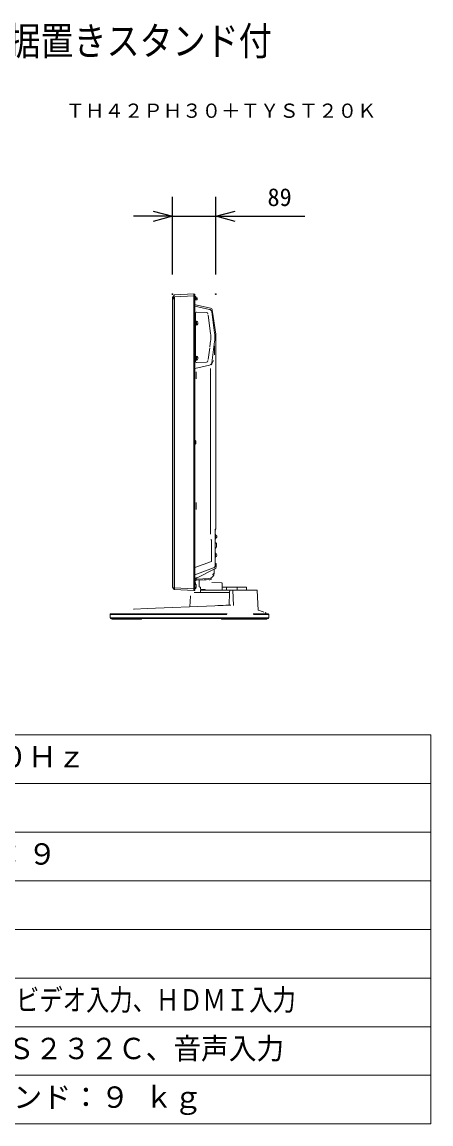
# Model space of a CAD drawing. Units: millimetres, scale not verified. Extents: x -63 to 62, y -56 to 57.
# Drawn here: x 20.4 to 62.5, y -56.5 to 56.8 of the extents above; entities that cross this region are included whole.
import ezdxf
from ezdxf.enums import TextEntityAlignment as Align

# ---------------------------------------------------------------- set-up
doc = ezdxf.new("R2010")
doc.units = ezdxf.units.MM
doc.header["$LTSCALE"] = 0.125
doc.header["$PDMODE"] = 32
doc.header["$PDSIZE"] = 0.0625
for name, color, linetype in [('0-0_0', 7, 'Continuous'), ('0-2_MOJI1', 7, 'Continuous'), ('0-3_TOUROKU', 7, 'Continuous'), ('0-4_DEFPOINTS', 7, 'Continuous'), ('0-6_SUNPO', 7, 'Continuous')]:
    doc.layers.add(name, color=color, linetype=linetype)
doc.layers.add('0-1_WAKU', color=1, linetype='Continuous', lineweight=18)
doc.layers.add('0-5_GAIKEI', color=1, linetype='Continuous', lineweight=18)
doc.styles.add('ＭＳ ゴシック', font='')
doc.styles.get('ＭＳ ゴシック').set_extended_font_data('MS Gothic')

# ---------------------------------------------------------------- blocks, each defined once
blk = doc.blocks.new('_OPEN30')
at = {"layer": '0-0_0'}
blk.add_line((0, 0), (-1, 0), dxfattribs=at)
blk.add_lwpolyline([(-1, 0.26795), (0, 0), (-1, -0.26795)], dxfattribs=at)
blk = doc.blocks.new('D6')
at = {"layer": '0-4_DEFPOINTS'}
for p in [(41.3418, 43.3447), (36.8918, 35.3512), (41.3418, 35.3512)]:
    blk.add_point(p, dxfattribs=at)
at = {"layer": '0-6_SUNPO'}
for p, q in [((36.8918, 37.3512), (36.8918, 45.3447)), ((41.3418, 37.3512), (41.3418, 45.3447)), ((34.8918, 43.3447), (32.8918, 43.3447)), ((36.8918, 43.3447), (41.3418, 43.3447)), ((43.3418, 43.3447), (50.5085, 43.3447))]:
    blk.add_line(p, q, dxfattribs=at)
at = {"layer": '0-6_SUNPO', "xscale": 2, "yscale": 2}
blk.add_blockref('_OPEN30', (36.8918, 43.3447), dxfattribs=at)
at = {"layer": '0-6_SUNPO', "xscale": 2, "yscale": 2, "rotation": 180}
blk.add_blockref('_OPEN30', (41.3418, 43.3447), dxfattribs=at)
at = {"layer": '0-6_SUNPO', "style": 'ＭＳ ゴシック'}
blk.add_text('89', height=1.833, dxfattribs=at).set_placement((46.6752, 43.8447), align=Align.BOTTOM_LEFT)

msp = doc.modelspace()

# ---------------------------------------------------------------- linework, layer by layer
at = {"layer": '0-1_WAKU', "color": 4}
for p, q in [((-62.5113, -16.4937), (62.4887, -16.4937)), ((62.4887, -16.4937), (62.4887, -56.4937)), ((62.4887, -56.4937), (-62.5113, -56.4937))]:
    msp.add_line(p, q, dxfattribs=at)
at = {"layer": '0-1_WAKU'}
for p, q in [((-62.5113, -21.4937), (62.4887, -21.4937)), ((-62.5113, -26.4937), (62.4887, -26.4937)), ((-62.5113, -31.4937), (62.4887, -31.4937)), ((-62.5113, -36.4937), (62.4887, -36.4937)), ((-62.5113, -41.4937), (62.4887, -41.4937)), ((-62.5113, -46.4937), (62.4887, -46.4937)), ((-62.5113, -51.4937), (62.4887, -51.4937))]:
    msp.add_line(p, q, dxfattribs=at)
at = {"layer": '0-5_GAIKEI', "color": 7}
for p, q in [((35.888, 28.4736), (36.0433, 28.7004)), ((36.1013, 28.7329), (38.0767, 28.8358)), ((38.0767, 28.8258), (38.1539, 28.8191)), ((38.1767, 28.7942), (38.1767, 28.6198)), ((38.1767, 28.6198), (38.1767, -1.6225)), ((35.8793, -1.2737), (35.8793, 28.2758)), ((38.3907, 27.6861), (38.2372, 27.7187)), ((38.434, 27.6769), (38.3902, 27.6862)), ((39.7855, 27.3896), (38.434, 27.6769)), ((39.7855, 27.3896), (39.7892, 27.3886)), ((39.7899, 27.3887), (39.7892, 27.3886)), ((40.3293, 4.6964), (40.2768, 4.6524)), ((40.2768, 4.6524), (40.2768, 3.7952)), ((40.2792, 0.9109), (40.2792, 3.7952)), ((38.1767, -0.0294), (40.1147, 0.6759)), ((38.6458, -0.5835), (38.6458, -0.8272)), ((38.6458, -0.8294), (38.6458, -0.8272)), ((38.6458, -0.8297), (38.6458, -1.2018)), ((39.6909, -0.5845), (39.6909, -0.5314)), ((40.9171, -0.8461), (39.9367, -0.8289)), ((40.9417, -0.8465), (40.9171, -0.8461)), ((40.9908, -1.6168), (40.9908, -0.8965)), ((36.0433, -1.5288), (35.888, -1.302)), ((38.0767, -1.6642), (36.1013, -1.5613)), ((37.7386, -2.2209), (37.6809, -3.321)), ((38.1539, -1.6474), (38.0767, -1.6542)), ((38.1297, -1.8418), (38.1294, -1.8418)), ((41.7658, -1.8418), (38.1308, -1.8418)), ((38.6458, -1.2018), (38.647, -1.2677)), ((38.647, -1.2677), (38.647, -1.2677)), ((38.6479, -1.2678), (38.647, -1.2677)), ((38.7167, -1.3168), (38.697, -1.3168)), ((38.7678, -1.6642), (38.7585, -1.8418)), ((38.7667, -1.3659), (38.7689, -1.4927)), ((44.5492, -1.6168), (38.8177, -1.6168)), ((38.8483, -1.5418), (38.8189, -1.5418)), ((38.8483, -1.5418), (39.2408, -1.5418)), ((43.4908, -1.3168), (40.9908, -1.3168)), ((43.4908, -1.3168), (43.4908, -1.6168)), ((44.7041, -3.6673), (44.5991, -1.6642)), ((33.2651, -3.5104), (40.2582, -3.2102)), ((29.474, -4.1201), (29.4558, -4.4668)), ((29.4558, -4.4668), (45.8058, -4.4668)), ((29.5282, -4.0519), (29.5294, -4.0519)), ((31.9513, -3.567), (31.8693, -3.5767)), ((31.9541, -3.5668), (33.2651, -3.5104)), ((45.7874, -4.1141), (45.7873, -4.1137)), ((45.8058, -4.4668), (45.7874, -4.1141))]:
    msp.add_line(p, q, dxfattribs=at)
at = {"layer": '0-5_GAIKEI'}
for p, q in [((36.0433, 28.5027), (35.888, 28.2758)), ((36.0433, -1.5288), (36.0433, 28.5027)), ((38.0767, 28.6361), (36.1013, 28.5332)), ((36.1013, 28.5332), (36.1013, -1.5613)), ((38.0767, 28.8358), (38.0767, 28.6361)), ((38.0767, 28.6361), (38.0767, -1.4645)), ((38.1539, 28.6198), (38.0767, 28.6266)), ((38.1767, 28.6198), (38.1539, 28.6198)), ((38.2082, 28.5733), (38.1767, 28.5733)), ((38.3167, 28.3358), (38.2848, 28.3358)), ((38.2892, 28.4001), (38.3225, 28.4018)), ((38.3225, 28.4025), (38.3167, 28.3358)), ((38.4167, 28.4017), (38.4167, 28.2793)), ((38.3737, 28.2298), (38.1767, 28.2021)), ((38.1767, 28.2233), (38.2082, 28.2233)), ((39.6873, 27.2569), (38.1837, 27.5791)), ((38.2401, 26.8745), (38.2401, 21.8872)), ((38.2792, 26.0958), (38.2459, 26.0958)), ((38.2792, 25.8458), (38.2792, 26.0958)), ((39.3857, 26.9345), (38.3985, 26.969)), ((39.5342, 26.7661), (39.5289, 26.8052)), ((39.6597, 25.8754), (39.5508, 26.6667)), ((40.2239, 24.8056), (39.9215, 27.0046)), ((38.2459, 25.5958), (38.2792, 25.5958)), ((38.2818, 25.9408), (38.2792, 25.9408)), ((38.2792, 25.8645), (38.3192, 25.8645)), ((38.2792, 25.5958), (38.2792, 25.8458)), ((38.2792, 25.7508), (38.3121, 25.7508)), ((38.3283, 26.0233), (38.2883, 26.0233)), ((38.3489, 25.6683), (38.3089, 25.6683)), ((38.3192, 25.8766), (38.3192, 25.8645)), ((38.3192, 25.8458), (38.3592, 25.8458)), ((38.3592, 25.9408), (38.3252, 25.9408)), ((38.4082, 26.0208), (38.3592, 26.0208)), ((38.3592, 25.8458), (38.3592, 26.0208)), ((38.3592, 25.6708), (38.3592, 25.8458)), ((38.3592, 25.6708), (38.4082, 25.6708)), ((39.812, 24.7461), (39.6597, 25.8754)), ((39.7272, 23.3988), (39.812, 24.0157)), ((39.8213, 24.1507), (39.8213, 24.611)), ((39.9215, 21.7572), (40.2239, 23.9562)), ((40.2374, 24.1536), (40.2374, 24.6082)), ((40.3317, 24.685), (40.3292, 24.7027)), ((40.3317, 24.682), (40.3317, 24.685)), ((39.5508, 22.095), (39.7163, 23.2984)), ((40.2125, 23.5064), (40.2125, 22.5697)), ((40.3317, 22.653), (40.3317, 23.122)), ((38.2792, 22.4758), (38.2401, 22.4758)), ((38.2401, 21.9758), (38.2792, 21.9758)), ((38.254, 21.9664), (38.254, 21.9758)), ((38.2792, 22.2258), (38.2792, 22.4758)), ((38.2792, 22.2445), (38.3192, 22.2445)), ((38.2792, 21.9758), (38.2792, 22.2258)), ((38.2792, 22.1308), (38.3121, 22.1308)), ((38.3283, 22.4033), (38.2883, 22.4033)), ((38.3489, 22.0483), (38.3089, 22.0483)), ((38.3192, 22.2566), (38.3192, 22.2445)), ((38.3192, 22.2258), (38.3592, 22.2258)), ((38.3592, 22.3208), (38.3252, 22.3208)), ((38.4082, 22.4008), (38.3592, 22.4008)), ((38.3592, 22.2258), (38.3592, 22.4008)), ((38.3592, 22.0508), (38.3592, 22.2258)), ((38.3592, 22.0508), (38.4082, 22.0508)), ((38.3985, 21.7928), (39.3857, 21.8272)), ((39.3857, 21.8272), (39.3844, 21.8287)), ((39.5289, 21.9565), (39.5342, 21.9956)), ((40.1117, 21.9822), (39.9684, 21.7346)), ((38.1837, 21.1827), (39.6873, 21.5049)), ((38.3122, 20.1042), (38.3122, 20.8375)), ((39.803, 21.1621), (39.803, 4.1267)), ((38.2082, 13.7608), (38.1767, 13.7608)), ((38.1767, 13.4108), (38.2082, 13.4108)), ((38.3122, 6.6692), (38.3122, 7.4025)), ((40.3317, 4.82), (40.3317, 5.9168)), ((40.3317, 4.82), (40.3317, 5.9168)), ((40.3317, 4.6581), (40.3317, 4.8154)), ((39.8202, 3.5914), (39.8832, 3.5164)), ((39.8832, 3.5164), (39.8832, 1.333)), ((40.2768, 3.7952), (40.2792, 3.7952)), ((40.3042, 4.1358), (40.2792, 4.1358)), ((40.2792, 3.6069), (40.2792, 3.6074)), ((40.3392, 4.0208), (40.3042, 4.0208)), ((40.3042, 3.7508), (40.3392, 3.7508)), ((40.3816, 4.0196), (40.3392, 4.0233)), ((40.3392, 3.7483), (40.3816, 3.752)), ((40.4067, 2.8903), (40.4067, 3.1858)), ((39.8832, 1.333), (38.1767, 0.7119)), ((40.3042, 2.2358), (40.2792, 2.2358)), ((40.2792, 1.1858), (40.2792, 1.3358)), ((40.2792, 1.1858), (40.2792, 1.1358)), ((40.3392, 2.1208), (40.3042, 2.1208)), ((40.3042, 1.8508), (40.3392, 1.8508)), ((40.3816, 2.1196), (40.3392, 2.1233)), ((40.3392, 1.8483), (40.3816, 1.852)), ((38.4195, -0.3378), (40.2285, 0.5667)), ((40.1667, 0.1505), (40.1667, 0.5358)), ((40.3667, 0.7903), (40.3667, 1.0858)), ((38.1767, -0.3642), (38.3077, -0.3642)), ((38.2082, -1.0142), (38.1767, -1.0142)), ((38.2482, -1.0142), (38.2164, -1.0142)), ((38.2761, -0.4943), (38.3514, -0.4903)), ((38.347, -0.6018), (39.3511, -0.5492)), ((38.347, -0.6018), (39.2244, -0.5559)), ((38.3514, -0.4903), (38.3811, -0.4888)), ((38.3811, -0.4888), (39.6218, -0.4237)), ((39.2229, -0.442), (39.2218, -0.5033)), ((39.2244, -0.5559), (39.8146, -0.5249)), ((39.2442, -0.5716), (39.2442, -0.5521)), ((39.862, -0.4759), (39.864, -0.3559)), ((36.1013, -1.3616), (38.0767, -1.4645)), ((37.739, -2.2178), (37.7386, -2.2209)), ((38.0767, -1.4645), (38.0767, -1.6642)), ((38.1767, -1.4392), (38.2082, -1.4392)), ((39.2408, -1.5418), (39.2408, -1.6168)), ((41.4372, -1.3168), (41.4372, -1.6168)), ((41.7285, -3.1471), (41.7658, -1.8418)), ((41.7658, -1.8418), (41.7561, -1.8423)), ((41.7734, -1.6168), (41.7658, -1.8418)), ((42.09, -1.6168), (42.1549, -3.1844)), ((42.5432, -1.3168), (42.5432, -1.6168)), ((29.5032, -4.4668), (29.5041, -4.5168)), ((31.2444, -4.5168), (29.5041, -4.5168)), ((41.4999, -4.5168), (31.2444, -4.5168)), ((32.7033, -4.5168), (32.7033, -4.6018)), ((40.941, -4.5168), (40.941, -4.6018)), ((44.2007, -4.5168), (41.4999, -4.5168)), ((43.941, -4.5168), (43.941, -4.6018)), ((45.7576, -4.5168), (44.2007, -4.5168)), ((45.6111, -4.5168), (45.6111, -4.6018)), ((45.7576, -4.5168), (45.7585, -4.4668)), ((40.941, -4.6018), (45.6111, -4.6018))]:
    msp.add_line(p, q, dxfattribs=at)
at = {"layer": '0-5_GAIKEI', "color": 7}
for points in [[(35.8793, 28.4453), (35.8793, 28.2758), (35.888, 28.2758)], [(40.3292, 24.7027), (40.0715, 26.5365), (39.9811, 27.1799)], [(40.3317, 4.6498), (40.3317, 4.6841), (40.3317, 24.682)]]:
    msp.add_lwpolyline(points, dxfattribs=at)
at = {"layer": '0-5_GAIKEI'}
for points in [[(38.3225, 28.4025), (38.3269, 28.4524), (38.3676, 28.4517)], [(40.3317, 23.122), (40.3317, 24.685), (40.3317, 24.685)], [(40.3317, 23.122), (40.3317, 24.685), (40.3317, 24.685)], [(40.3317, 22.1885), (40.3317, 22.2316), (40.3317, 22.6908)], [(38.304, 22.097), (38.304, 21.9664), (38.254, 21.9664)], [(40.3317, 4.6581), (40.3317, 4.8154), (40.3317, 4.82)], [(40.2792, 3.6358), (40.3042, 3.6358), (40.3042, 4.1358)], [(40.3566, 3.2358), (40.3553, 3.2358), (40.2792, 3.2358)], [(40.2792, 1.7358), (40.3042, 1.7358), (40.3042, 2.2358)], [(40.3166, 1.1358), (40.3153, 1.1358), (40.2792, 1.1358)], [(29.6559, -4.5168), (29.6559, -4.6018), (32.7033, -4.6018)]]:
    msp.add_lwpolyline(points, dxfattribs=at)
at = {"layer": '0-5_GAIKEI', "color": 7}
for centre, radius, start, end in [((35.9293, 28.4453), 0.05, 145.59988, 180), ((36.1052, 28.658), 0.075, 93, 145.59988), ((38.1517, 28.7942), 0.025, 0, 85), ((38.2892, 27.9633), 0.25, 243.25632, 258), ((39.7335, 27.1451), 0.25, 8, 76.97099), ((40.0292, 0.9109), 0.25, 290, 0), ((39.9408, -0.579), 0.25, 266.36589, 269), ((40.9408, -0.8965), 0.05, 77.54762, 89), ((40.9408, -0.8965), 0.05, 76.51164, 77.54762), ((40.9403, -0.8965), 0.0502, 359.97515, 35.43354), ((35.9293, -1.2737), 0.05, 180, 214.40012), ((36.1052, -1.4864), 0.075, 214.40012, 267), ((38.1517, -1.6225), 0.025, 275, 0), ((38.7167, -1.3668), 0.05, 1, 90), ((38.8177, -1.6668), 0.05, 90, 176.9996), ((38.8189, -1.4918), 0.05, 181, 270), ((44.5492, -1.6668), 0.05, 3, 90), ((-146.2915, 4353.6636), 4360.8657, 272.45176, 272.46649), ((409.7114, -8566.9489), 8571.7042, 92.45944, 92.4628), ((29.5489, -4.124), 0.075, 127.24494, 177), ((29.5489, -4.124), 0.075, 125.83335, 127.24494), ((29.5489, -4.124), 0.075, 106.04095, 125.81793), ((29.5489, -4.124), 0.075, 120.66226, 125.83335), ((29.5489, -4.124), 0.075, 106.04082, 117.73831), ((40.0454, -17.9318), 15.006, 69.52203, 71.9133), ((37.9876, -23.2928), 20.7483, 68.71393, 69.01649), ((45.7125, -4.1181), 0.075, 3, 67.68835)]:
    msp.add_arc(centre, radius, start, end, dxfattribs=at)
at = {"layer": '0-5_GAIKEI'}
for centre, radius, start, end in [((38.2082, 28.5083), 0.065, 16.60155, 90), ((37.8392, 28.3983), 0.45, 0, 16.60155), ((37.8392, 28.3983), 0.45, 343.39845, 0), ((38.3667, 28.4017), 0.05, 0, 89), ((38.2082, 28.2883), 0.065, 270, 343.39845), ((38.3667, 28.2793), 0.05, 278, 0), ((39.7335, 27.1451), 0.25, 8, 9.61823), ((38.4082, 25.9558), 0.065, 16.60155, 90), ((38.4082, 25.7358), 0.065, 270, 343.39845), ((38.0392, 25.8458), 0.45, 0, 16.60155), ((38.0392, 25.8458), 0.45, 343.39845, 0), ((38.4082, 22.3358), 0.065, 16.60155, 90), ((38.4082, 22.1158), 0.065, 270, 343.39845), ((38.0392, 22.2258), 0.45, 0, 16.60155), ((38.0392, 22.2258), 0.45, 343.39845, 0), ((39.6245, 21.798), 0.3498, 317.3057, 349.60911), ((38.2082, 13.6958), 0.065, 16.60155, 90), ((37.8392, 13.5858), 0.45, 0, 16.60155), ((38.2082, 13.4758), 0.065, 270, 343.39845), ((37.8392, 13.5858), 0.45, 343.39845, 0), ((40.3292, 4.5148), 0.05, 137.51896, 180), ((40.3292, 4.5147), 0.05, 137.51889, 180), ((40.1817, 4.6498), 0.15, 317.51889, 0), ((40.1817, 4.6498), 0.15, 317.51896, 0), ((40.3772, 3.9698), 0.05, 16.25703, 85), ((40.3772, 3.8018), 0.05, 275, 343.74297), ((40.0892, 3.8858), 0.35, 0, 16.25703), ((40.0892, 3.8858), 0.35, 343.74297, 0), ((40.1567, 2.8903), 0.25, 299.34058, 0), ((40.3772, 2.0698), 0.05, 16.25703, 85), ((40.3772, 1.9018), 0.05, 275, 343.74297), ((40.0892, 1.9858), 0.35, 0, 16.25703), ((40.0892, 1.9858), 0.35, 343.74297, 0), ((39.5917, 0.1505), 0.575, 273, 0), ((40.1167, 0.7903), 0.25, 296.56505, 0), ((38.2892, -0.7439), 0.25, 101.63208, 116.74368), ((38.3601, -0.8515), 0.25, 93, 137.18678), ((38.1372, -0.7802), 0.05, 16.25703, 37.82319), ((38.1772, -0.8152), 0.05, 16.25703, 80.92143), ((38.1772, -0.9832), 0.05, 320.95555, 343.74297), ((37.8892, -0.8992), 0.35, 0, 16.25703), ((37.8892, -0.8992), 0.35, 343.74297, 0), ((38.2892, -0.7439), 0.25, 93, 101.63208), ((38.2482, -1.0792), 0.065, 16.60155, 90), ((38.3077, -0.1142), 0.25, 270, 296.56505), ((37.8792, -1.1892), 0.45, 0, 16.60155), ((39.812, -0.475), 0.05, 273, 359), ((38.138, -2.2418), 0.4, 176.78004, 177), ((38.138, -2.2418), 0.4, 175.12372, 176.78004), ((38.2082, -1.3742), 0.065, 270, 343.39845), ((37.8392, -1.2642), 0.45, 343.39845, 348.2276), ((38.2482, -1.2992), 0.065, 299.07135, 343.39845), ((37.8792, -1.1892), 0.45, 343.39845, 0), ((33.1069, -3195.6392), 3191.5212, 90.03388, 90.06522), ((33.0513, -4971.7861), 4967.7354, 90.02063, 90.04062), ((49.7533, -25827.7756), 25823.6637, 90.01834, 90.04112), ((50.0606, -49919.6016), 49915.5541, 90.00982, 90.02158), ((43.6236, 1905.1093), 1909.1592, 270.01674, 270.06354), ((42.6802, 1552.1651), 1556.2823, 270.05705, 270.11439)]:
    msp.add_arc(centre, radius, start, end, dxfattribs=at)
for centre, major_axis, ratio, start_param, end_param in [((39.6241, 26.9634), (0.2201, 0.2043), 0.999092, 5.67209452, 6.8942761), ((38.3932, 26.8193), (0.1425, 0.0469), 0.998444, 1.21851722, 2.82325304), ((39.3805, 26.7848), (-0.1113, 0.1005), 0.997662, 4.0139306, 5.41084736), ((38.8301, 24.611), (-0.0678, 0.9902), 0.998623, 4.64414914, 4.78062882), ((38.8301, 24.1507), (0.0678, 0.9902), 0.998623, 4.64414914, 4.78062882), ((38.7865, 24.608), (1.4475, 0.0991), 0.999388, 6.21489337, 6.35147725), ((38.7865, 24.1537), (-1.4475, 0.0991), 0.999388, 3.07330071, 3.20988459), ((38.3932, 21.9425), (-0.1425, 0.0469), 0.998444, 0.31833962, 1.92307543), ((39.3805, 21.9769), (0.1113, 0.1005), 0.997662, 4.0139306, 5.41084736), ((39.6241, 21.7983), (-0.2201, 0.2043), 0.999092, 2.53050187, 3.75268344), ((40.3566, 3.1858), (0.0501, 0), 0.99863, 6.28318531, 7.85398163), ((40.3166, 1.0858), (0.0501, 0), 0.99863, 6.28318531, 7.85398163), ((39.5917, 0.1505), (0.575, 0), 0.358352, 5.48675355, 6.28318531), ((39.2209, -0.5033), (0.0026, -0.0499), 0.017428, 0, 1.56988294)]:
    msp.add_ellipse(centre, major_axis=major_axis, ratio=ratio, start_param=start_param, end_param=end_param, dxfattribs=at)
at = {"layer": '0-5_GAIKEI', "color": 7}
for centre, major_axis, ratio, start_param, end_param in [((38.6958, -0.8297), (0.05, 0), 0.980911, 3.03736165, 3.14159265), ((38.6958, -0.8294), (0.05, 0), 0.997219, 3.05413624, 3.14159265), ((38.397, -0.8033), (-0.2489, 0.0239), 0.797173, 3.15237484, 3.26001195)]:
    msp.add_ellipse(centre, major_axis=major_axis, ratio=ratio, start_param=start_param, end_param=end_param, dxfattribs=at)

# ---------------------------------------------------------------- block references
at = {"layer": '0-6_SUNPO'}
msp.add_blockref('D6', (-1.0126, -6.5168), dxfattribs=at)

# ---------------------------------------------------------------- texts
at = {"layer": '0-2_MOJI1', "style": 'ＭＳ ゴシック'}
for s, height, width, p in [('ハイビジョンプラズマディスプレイ据置きスタンド付', 2.933, 0.85, (-35.5113, 52.5063)), ('ビデオ入力、ＲＧＢ／コンポーネントビデオ入力、ＨＤＭＩ入力', 2.199, 0.8, (-21.0113, -45.4937)), ('ＤＶＩ－Ｄ入力、ＰＣ入力、ＲＳ２３２Ｃ、音声入力', 2.199, 0.95, (-21.0113, -50.4937))]:
    msp.add_text(s, height=height, dxfattribs=dict(at, width=width)).set_placement(p, align=Align.BOTTOM_LEFT)
for s, p in [('ＡＣ１００Ｖ\u3000５０Ｈｚ／６０Ｈｚ', (-21.0113, -20.4937)), ('４２型（１０５７ｃｍ）１６：９', (-21.0113, -30.4937)), ('本体：約２４．０ ｋｇ、スタンド：９ ｋｇ', (-21.0113, -55.4937))]:
    msp.add_text(s, height=2.199, dxfattribs=at).set_placement(p, align=Align.BOTTOM_LEFT)
at = {"layer": '0-3_TOUROKU', "style": 'ＭＳ ゴシック'}
msp.add_text('ＴＨ４２ＰＨ３０＋ＴＹＳＴ２０Ｋ', height=1.466, dxfattribs=at).set_placement((24.8887, 46.5063), align=Align.BOTTOM_LEFT)

doc.saveas('drawing.dxf')
